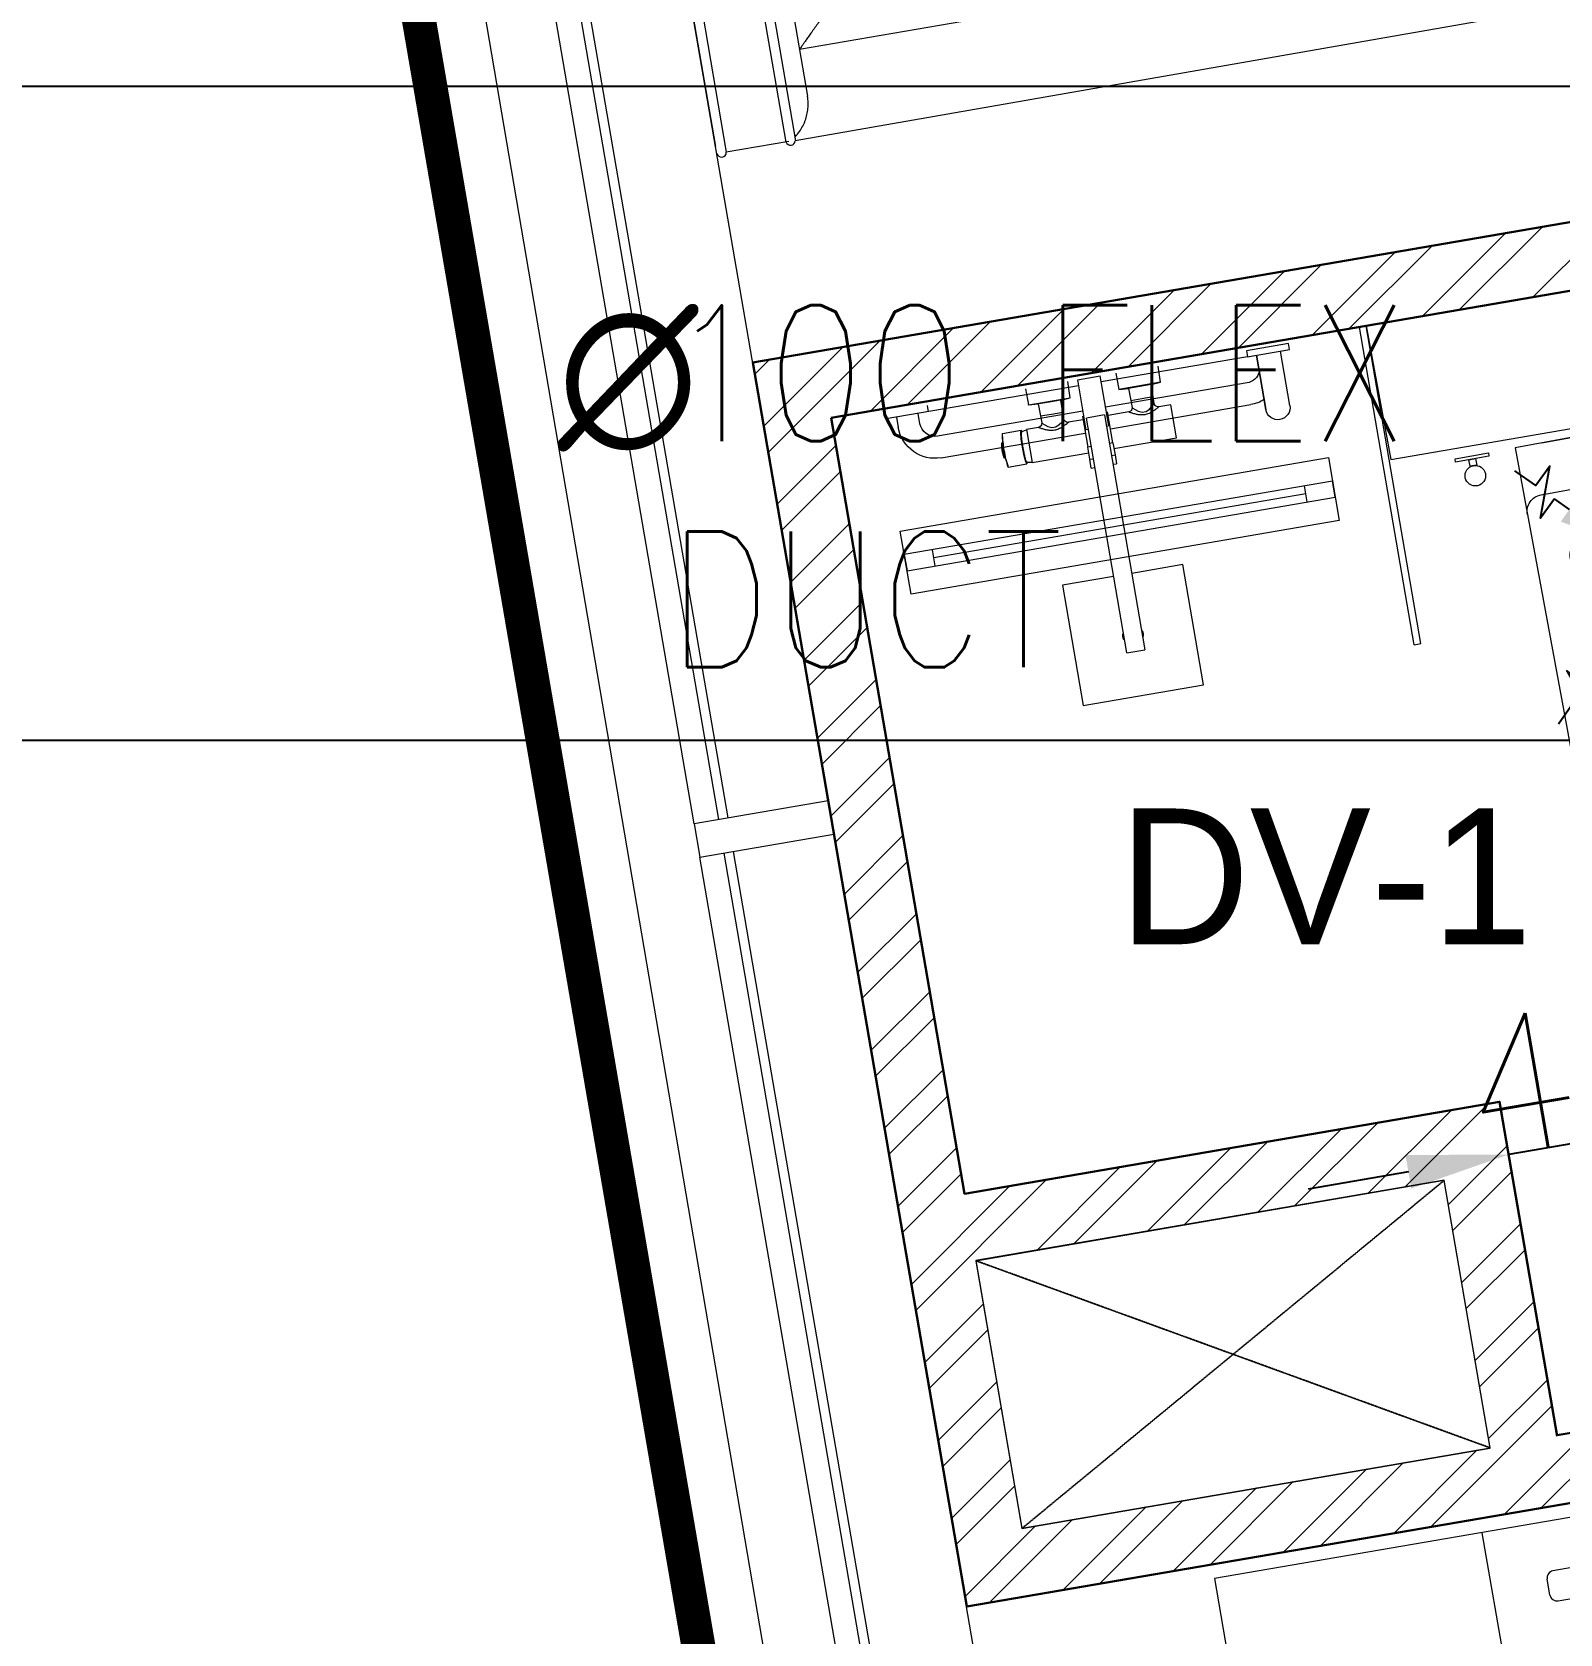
# Model space of a CAD drawing. Header units: millimetres. Extents: x -9226 to 166212, y -13 to 97274.
# Drawn here: x 10797 to 13048, y 23525 to 25885 of the extents above; entities that cross this region are included whole.
import ezdxf

# ---------------------------------------------------------------- set-up
doc = ezdxf.new("R2010")
doc.units = ezdxf.units.MM
for name, pattern in [('23491-GN-XR-PLOT LIMIT$0$DASHED', [0.75, 0.5, -0.25]), ('23491-XR-AR-2ND FLOOR PLAN$0$23491-XR-AR-2ND FLOOR PLAN$0$HIDDEN', [9.525, 6.35, -3.175]), ('23491-XR-AR-2ND FLOOR PLAN$0$HIDDEN', [9.525, 6.35, -3.175])]:
    doc.linetypes.add(name, pattern=pattern)
doc.layers.get('0').update_dxf_attribs({"color": 8})
doc.layers.get('Defpoints').update_dxf_attribs({"color": 8})
for name, color, linetype in [('-TEXT', 7, 'Continuous'), ('1.INS', 8, 'Continuous'), ('1.STR', 8, 'Continuous'), ('23491-GN-XR-PLOT LIMIT$0$ARCADE', 8, 'Continuous'), ('23491-GN-XR-PLOT LIMIT$0$PODIUM', 8, 'Continuous'), ('23491-GN-XR-PLOT LIMIT$0$RETAIL', 8, 'Continuous'), ('cloud', 15, 'Continuous'), ('IZ-EAD', 200, 'Continuous'), ('VCD SHE', 7, 'Continuous')]:
    doc.layers.add(name, color=color, linetype=linetype)
for name, color, linetype, lineweight in [('1.TAGGING', 7, 'Continuous', 5), ('1.XREF', 8, 'Continuous', 9), ('23491-XR-AR-2ND FLOOR PLAN$0$23491-XR-AR-2ND FLOOR PLAN$0$23491-XR-AR-TYP-FLOOR$0$A-FIXT-TOIT-PLAN', 8, 'Continuous', 5), ('23491-XR-AR-2ND FLOOR PLAN$0$23491-XR-AR-2ND FLOOR PLAN$0$23491-XR-AR-TYP-FLOOR$0$A-FURN-FREE-PLAN', 8, 'Continuous', 5), ('23491-XR-AR-2ND FLOOR PLAN$0$23491-XR-AR-2ND FLOOR PLAN$0$23491-XR-AR-TYP-FLOOR$0$A-WALL-PATT', 8, 'Continuous', 5), ('23491-XR-AR-2ND FLOOR PLAN$0$23491-XR-AR-2ND FLOOR PLAN$0$A-FIXT-TOIT-PLAN', 8, 'Continuous', 20), ('23491-XR-AR-2ND FLOOR PLAN$0$23491-XR-AR-2ND FLOOR PLAN$0$A-FLOR-OVHD', 8, '23491-XR-AR-2ND FLOOR PLAN$0$23491-XR-AR-2ND FLOOR PLAN$0$HIDDEN', 15), ('23491-XR-AR-2ND FLOOR PLAN$0$23491-XR-AR-2ND FLOOR PLAN$0$A-WALL', 8, 'Continuous', 30), ('23491-XR-AR-2ND FLOOR PLAN$0$23491-XR-AR-2ND FLOOR PLAN$0$A-WALL-CAVI', 8, 'Continuous', 15), ('23491-XR-AR-2ND FLOOR PLAN$0$23491-XR-AR-TYP FLOOR 2ND TO 18TH$0$23491-XR-AR-TYP-FLOOR$0$A-FLOR-PN00', 8, 'Continuous', 5), ('23491-XR-AR-2ND FLOOR PLAN$0$23491-XR-AR-TYP-FLOOR$0$A-FURN-FREE-PLAN', 8, 'Continuous', 5), ('23491-XR-AR-2ND FLOOR PLAN$0$23491-XR-AR-TYP-FLOOR$0$A-Glaz-Sill', 8, 'Continuous', 5), ('23491-XR-AR-2ND FLOOR PLAN$0$23491-XR-AR-TYP-FLOOR$0$A-GLAZ-WNDO', 8, 'Continuous', 13), ('23491-XR-AR-2ND FLOOR PLAN$0$A-FLOR-OVHD', 8, '23491-XR-AR-2ND FLOOR PLAN$0$HIDDEN', 15), ('23491-XR-AR-2ND FLOOR PLAN$0$A-WALL-CAVI', 8, 'Continuous', 15), ('23491-XR-AR-2ND FLOOR PLAN$0$NEC- Glass', 8, 'Continuous', 5), ('A-ANNO-DIMS', 8, 'Continuous', 9), ('MH DIM', 15, 'Continuous', 0), ('MH SLAB', 15, 'Continuous', 0)]:
    doc.layers.add(name, color=color, linetype=linetype, lineweight=lineweight)
doc.styles.add('JSE', font='romans.shx', dxfattribs={"width": 0.85})
doc.styles.add('ROMANS', font='isocp.shx', dxfattribs={"width": 0.8})
doc.styles.add('SDC-TEXT-ARB', font='sdc-arb.shx', dxfattribs={"height": 0.5})
doc.styles.get("Standard").update_dxf_attribs({"font": 'romans.shx', "height": 200})
doc.dimstyles.new('ISO-25', dxfattribs={"dimtxt": 200, "dimasz": 150, "dimexe": 1.25, "dimexo": 0.625, "dimgap": 1, "dimtad": 1, "dimtoh": 1, "dimdec": 0, "dimrnd": 5, "dimtxsty": 'Standard', "dimcen": 2.5, "dimclrd": 256, "dimclre": 256, "dimclrt": 7, "dimadec": 0, "dimazin": 0, "dimtfac": 1, "dimtdec": 0, "dimtix": 1, "dimtmove": 2, "dimatfit": 3, "dimfxl": 1, "dimarcsym": 1})
doc.dimstyles.new('JSE-1.25', dxfattribs={"dimtxt": 200, "dimasz": 150, "dimexe": 0.18, "dimexo": 0.0625, "dimgap": 20, "dimtad": 1, "dimdec": 0, "dimrnd": 5, "dimzin": 0, "dimdsep": 46, "dimtxsty": 'ROMANS', "dimcen": 0.09, "dimclrd": 256, "dimclre": 256, "dimclrt": 7, "dimadec": 0, "dimazin": 0, "dimtfac": 1, "dimtdec": 0, "dimtofl": 0, "dimtmove": 0, "dimatfit": 3, "dimfxl": 1, "dimtolj": 1, "dimtzin": 0, "dimarcsym": 0})

# ---------------------------------------------------------------- blocks, each defined once
blk = doc.blocks.new('23491-XR-AR-2ND FLOOR PLAN$0$A$C98741eb2')
at = {"layer": '23491-XR-AR-2ND FLOOR PLAN$0$23491-XR-AR-TYP-FLOOR$0$A-Glaz-Sill', "color": 8}
for p, q in [((-19667.8, 11713.4, 0), (-19930.3, 13241, 0)), ((-19864.9, 11679.5, 0), (-20127.4, 13207.1, 0)), ((-19396.8, 10136.5, 0), (-19659.3, 11664.1, 0)), ((-19594, 10102.6, 0), (-19856.5, 11630.2, 0))]:
    blk.add_line(p, q, dxfattribs=at)
at = {"layer": '23491-XR-AR-2ND FLOOR PLAN$0$23491-XR-AR-TYP-FLOOR$0$A-GLAZ-WNDO', "color": 8, "elevation": 0}
blk.add_lwpolyline([(-19659.3, 11664.1), (-19667.8, 11713.4), (-19864.9, 11679.5), (-19856.5, 11630.2)], close=True, dxfattribs=at)
at = {"layer": '23491-XR-AR-2ND FLOOR PLAN$0$NEC- Glass', "color": 8}
for p, q in [((-20091.9, 13213.2, 0), (-19829.4, 11685.6, 0)), ((-20078.1, 13215.6, 0), (-19815.6, 11688, 0)), ((-19558.5, 10108.7, 0), (-19821, 11636.3, 0)), ((-19544.7, 10111.1, 0), (-19807.2, 11638.7, 0))]:
    blk.add_line(p, q, dxfattribs=at)
blk = doc.blocks.new('23491-GN-XR-PLOT LIMIT')
at = {"layer": '23491-GN-XR-PLOT LIMIT$0$ARCADE', "color": 8}
blk.add_lwpolyline([(48271.7, 23525.6, 0.000496), (5000, 16088.4), (5000, 11014.2, -0.000526), (50902.2, 18902.5), (55000, 23715.1), (55000, 82243.6), (50763.6, 86480), (9264.6, 86480), (5000, 82215.4), (5000, 81480), (48692.6, 81480), (50500, 80172.6), (50500, 25555.4)], format="xyb", close=True, dxfattribs=at)
at = {"layer": '23491-GN-XR-PLOT LIMIT$0$PODIUM', "color": 8, "linetype": '23491-GN-XR-PLOT LIMIT$0$DASHED', "ltscale": 15, "flags": 128}
blk.add_lwpolyline([(5000, 82215.4), (5000, 11014.2, -0.000526), (50902.2, 18902.5), (55000, 23715.1), (55000, 82243.6), (50763.6, 86480), (9264.6, 86480)], format="xyb", close=True, dxfattribs=at)
blk.add_lwpolyline([(5000, 82215.4), (5000, 11014.2, -0.000526), (50902.2, 18902.5), (55000, 23715.1), (55000, 82243.6), (50763.6, 86480), (9264.6, 86480)], format="xyb", close=True, dxfattribs=at)
at = {"layer": '23491-GN-XR-PLOT LIMIT$0$RETAIL', "color": 8}
blk.add_lwpolyline([(48271.7, 23525.6), (50500, 25555.4), (50500, 80172.6), (48692.6, 81480), (5000, 81480), (5000, 71480), (40000, 71480), (40000, 32256.2, 0.000401), (5000, 26236.7), (5000, 16088.4, -0.000496)], format="xyb", close=True, dxfattribs=at)
blk = doc.blocks.new('23491-XR-AR-2ND FLOOR PLAN$0$23491-XR-AR-2ND FLOOR PLAN$0$23491-XR-AR-TYP-FLOOR$0$TV')
at = {"color": 8}
for p, q in [((0.0731, 0.5064), (0.0731, -0.5064)), ((0.1075, 0.5168), (0.0835, 0.5168)), ((0.1179, -0.5064), (0.1179, 0.5064)), ((0.1075, -0.5168), (0.0835, -0.5168))]:
    blk.add_line(p, q, dxfattribs=at)
for points in [[(0.0731, 0.125), (0.049, 0.125, 0.414214), (0.019, 0.095), (0.019, -0.095, 0.414214), (0.049, -0.125), (0.0731, -0.125)], [(0.1142, -0.125, 0.414214), (0.1442, -0.095), (0.1442, 0.095, 0.414214), (0.1142, 0.125)]]:
    blk.add_lwpolyline(points, format="xyb", dxfattribs=at)
for centre, start, end in [((0.0835, 0.5064), 89.9999, 179.9999), ((0.1075, 0.5064), 0.0001, 90.0001), ((0.0835, -0.5064), 180.0001, 270.0001), ((0.1075, -0.5064), 269.9999, 359.9999)]:
    blk.add_arc(centre, 0.0104, start, end, dxfattribs=at)
blk = doc.blocks.new('23491-XR-AR-2ND FLOOR PLAN$0$23491-XR-AR-2ND FLOOR PLAN$0$23491-XR-AR-TYP-FLOOR$0$TV&stand')
at = {"color": 8}
for p, q in [((0, 0.6), (-0.3, 0.6)), ((0, 0.6), (-0.3, 0.6)), ((0, -0.6), (-0.3, -0.6))]:
    blk.add_line(p, q, dxfattribs=at)
blk.add_lwpolyline([(-0.3, -1), (0, -1), (0, 1), (-0.3, 1)], close=True, dxfattribs=at)
at = {"color": 8, "rotation": 180}
blk.add_blockref('23491-XR-AR-2ND FLOOR PLAN$0$23491-XR-AR-2ND FLOOR PLAN$0$23491-XR-AR-TYP-FLOOR$0$TV', (0, 0), dxfattribs=at)
blk = doc.blocks.new('*U173')
at = {"color": 8, "ltscale": 0.05}
blk.add_line((200, -145), (200, 145), dxfattribs=at)
at = {"color": 8}
for points in [[(-16.6, -367.9), (183.4, -367.9), (194.4, 510.6), (-5.6, 510.6)], [(271, 284), (262, 284), (262, 316), (271, 316), (271, 284)], [(200, -225), (205, -225), (205, -275), (200, -275)], [(205, -245), (214.6, -245), (214.6, -255), (205, -255)]]:
    blk.add_lwpolyline(points, close=True, dxfattribs=at)
for points in [[(263, 316), (263, 374.5)], [(270, 316), (270, 374.5)], [(210, 324.9), (200, 324.9)], [(200, 324.9), (200, 275.1)], [(210, 324.9), (210, 275.1)], [(210, 303.5), (262, 303.5)], [(210, 296.5), (262, 296.5)], [(263, 225.5), (263, 284)], [(270, 225.5), (270, 284)], [(210, 275.1), (200, 275.1)]]:
    blk.add_lwpolyline(points, dxfattribs=at)
blk.add_lwpolyline([(800, -85), (800, 85, 0.414214), (700, 185), (200, 185), (200, -185), (700, -185, 0.414214)], format="xyb", close=True, dxfattribs=at)
blk.add_lwpolyline([(300, -185, -0.414214), (275, -160), (275, 160, -0.414214), (300, 185)], format="xyb", dxfattribs=at)
at = {"color": 8, "ltscale": 0.2}
blk.add_lwpolyline([(750, -85), (750, 85, 0.414214), (700, 135), (375, 135, 0.414214), (350, 110), (350, -110, 0.414214), (375, -135), (700, -135, 0.414214)], format="xyb", close=True, dxfattribs=at)
blk.add_circle((425, 0), 50, dxfattribs=at)
at = {"color": 8}
blk.add_circle((229.7, -250), 15.1, dxfattribs=at)
for centre, start, end in [((266.5, 374.5), 0, 180), ((266.5, 225.5), 180, 0)]:
    blk.add_arc(centre, 3.5, start, end, dxfattribs=at)
blk = doc.blocks.new('23491-XR-AR-2ND FLOOR PLAN$0$23491-XR-AR-2ND FLOOR PLAN$0$23261-XR-AR-TO-A-FF$0$AAA')
at = {"color": 8, "linetype": 'ByBlock'}
for p, q in [((19517.5, 6924.5), (19697.5, 6924.5)), ((19517.5, 6744.5), (19517.5, 6924.5)), ((19697.5, 6924.5), (19697.5, 6744.5)), ((19594, 6858.6), (19594, 6777.6)), ((19594, 6858.6), (19621, 6858.6)), ((19621, 6777.6), (19621, 6858.6)), ((19594, 6777.6), (19594, 6507.6)), ((19621, 6507.6), (19621, 6777.6)), ((19594, 6744.5), (19517.5, 6744.5)), ((19697.5, 6744.5), (19621, 6744.5)), ((19588.6, 6581.5), (19588.6, 6568.4)), ((19588.6, 6581.5), (19594, 6581.5)), ((19588.6, 6568.4), (19588.6, 6550.4)), ((19588.6, 6568.4), (19594, 6568.4)), ((19621, 6581.5), (19626.4, 6581.5)), ((19621, 6568.4), (19626.4, 6568.4)), ((19626.4, 6568.4), (19626.4, 6581.5)), ((19626.4, 6550.4), (19626.4, 6568.4)), ((19594, 6550.4), (19588.6, 6550.4)), ((19588.6, 6504), (19588.6, 6550.4)), ((19626.4, 6550.4), (19621, 6550.4)), ((19626.4, 6550.4), (19626.4, 6504)), ((19856.5, 6459), (19856.5, 6540)), ((19856.5, 6540), (19856.5, 6459)), ((19892.7, 6540), (19892.7, 6459)), ((19892.7, 6540), (19892.7, 6459)), ((19373.4, 6529.2), (19588.6, 6529.2)), ((19594, 6524.8), (19590.4, 6524.8)), ((19590.4, 6450), (19590.4, 6524.8)), ((19624.6, 6524.8), (19621, 6524.8)), ((19624.6, 6524.8), (19624.6, 6450)), ((19626.4, 6529.2), (19836, 6529.2)), ((19590.4, 6496.8), (19373.4, 6496.8)), ((19588.6, 6509.4), (19564.1, 6509.4)), ((19567, 6509.4), (19566.4, 6509.4)), ((19621, 6507.6), (19594, 6507.6)), ((19836, 6496.8), (19624.6, 6496.8)), ((19318.5, 6459), (19318.5, 6474.3)), ((19350.9, 6474.3), (19350.9, 6459)), ((19648, 6450), (19648.2, 6474.2)), ((19303.2, 6450), (19303.2, 6459)), ((19590.4, 6459), (19303.2, 6459)), ((19366.2, 6459), (19366.2, 6450)), ((19590.4, 6450), (19624.6, 6450)), ((19843.2, 6459), (19624.6, 6459)), ((19843.2, 6450), (19843.2, 6459)), ((19843.2, 6459), (19856.5, 6459)), ((19843.2, 6450), (19843.2, 6459)), ((19843.2, 6459), (19906.2, 6459)), ((19906.2, 6450), (19843.2, 6450)), ((19906.2, 6450), (19843.2, 6450)), ((19892.7, 6459), (19906.2, 6459)), ((19906.2, 6459), (19906.2, 6450)), ((19906.2, 6459), (19906.2, 6450))]:
    blk.add_line(p, q, dxfattribs=at)
at = {"color": 8, "linetype": 'ByBlock', "flags": 128}
for points in [[(19466.5, 6545.7), (19465.5, 6545.6), (19464.5, 6545.5)], [(19466.3, 6544.5), (19466.3, 6544.5), (19466.3, 6545), (19467.9, 6557.1), (19468, 6558.5), (19468.1, 6559.4), (19496, 6559.4)], [(19504, 6558.7), (19502.6, 6558.5), (19501.3, 6558.2), (19499.9, 6557.9), (19498.6, 6557.5), (19497.3, 6557), (19496.1, 6556.6), (19496, 6556.5), (19496, 6559.4), (19495, 6556), (19494.3, 6546.8), (19494, 6534.2), (19494.3, 6521.6), (19495, 6512.3), (19496, 6509)], [(19527.8, 6503.6), (19527.6, 6505.1), (19527, 6506.5), (19526.1, 6507.7), (19524.9, 6508.6), (19522.6, 6509.4), (19522, 6509.4), (19504, 6509.4), (19504, 6558.9), (19588.6, 6558.9)], [(19626.4, 6558.9), (19720, 6558.9), (19720, 6509.4), (19702, 6509.4), (19701.3, 6509.4), (19699, 6508.6), (19697.8, 6507.7), (19696.9, 6506.5), (19696.3, 6505.1), (19696.1, 6503.6)], [(19464.5, 6522.8), (19465.5, 6522.7), (19466.5, 6522.6)], [(19466.3, 6523.8), (19466.3, 6523.7), (19466.4, 6522.8), (19466.7, 6520.3), (19467.4, 6515), (19467.8, 6511.5), (19468, 6510.1), (19468.1, 6509), (19468.1, 6509), (19496, 6509), (19496, 6511.8), (19497.2, 6511.3), (19498.5, 6510.9), (19499.8, 6510.5), (19501.2, 6510.2), (19502.5, 6509.9), (19503.9, 6509.7), (19504, 6509.6)], [(19513, 6450), (19513.2, 6474.2), (19527.7, 6475.2), (19527.9, 6503.7), (19528.9, 6504.7), (19531.9, 6507.3), (19536, 6510.5), (19541.4, 6513), (19547.5, 6513), (19552.9, 6510.5), (19557.1, 6507.3), (19560, 6504.7), (19561.1, 6503.6), (19561.3, 6475.2), (19561.4, 6475.2), (19575.7, 6474.2), (19576, 6450)], [(19527.8, 6493.2), (19544.5, 6493.2), (19561.1, 6493.2)], [(19565.4, 6509.2), (19564, 6508.6), (19562.8, 6507.7), (19561.9, 6506.5), (19561.3, 6505.1), (19561.1, 6503.6)], [(19662.8, 6503.6), (19662.6, 6505.1), (19662, 6506.5), (19661.1, 6507.7), (19659.9, 6508.6), (19657.6, 6509.4), (19657, 6509.4), (19626.4, 6509.4)], [(19710.7, 6474.2), (19648.2, 6474.2), (19648.3, 6474.3), (19662.7, 6475.2), (19662.9, 6503.7), (19663.9, 6504.7), (19666.9, 6507.3), (19671, 6510.5), (19676.4, 6513), (19682.5, 6513), (19687.9, 6510.5), (19692.1, 6507.3), (19695, 6504.7), (19696.1, 6503.6), (19696.1, 6493.2), (19696.3, 6475.2), (19696.4, 6475.2), (19710.7, 6474.2), (19711, 6450)], [(19662.8, 6493.2), (19679.5, 6493.2), (19696.1, 6493.2)], [(19513.3, 6474.3), (19513.2, 6474.2), (19575.7, 6474.2)], [(19561, 6475.2), (19544.5, 6475.2), (19527.9, 6475.2)], [(19696.3, 6475.2), (19679.5, 6475.2), (19662.7, 6475.2)]]:
    blk.add_lwpolyline(points, dxfattribs=at)
at = {"color": 8, "linetype": 'ByBlock'}
for centre, radius, start, end in [((19607.5, 6834.5), 15.1, 163.2751, 180), ((19607.5, 6834.5), 15.1, 180, 196.7249), ((19607.5, 6834.5), 15.1, 0, 16.7249), ((19607.5, 6834.5), 15.1, 343.2751, 0), ((19874.6, 6540), 18.1, 360, 180), ((19874.6, 6540), 18.1, 360, 180), ((19373.4, 6474.3), 54.9, 90, 180), ((19836, 6474.3), 54.9, 67.793, 90), ((19373.4, 6474.3), 22.5, 90, 180), ((19836, 6474.3), 22.5, 22.7572, 90)]:
    blk.add_arc(centre, radius, start, end, dxfattribs=at)
at = {"color": 8, "linetype": 'ByBlock', "extrusion": (0, 0, -1)}
for start_param, end_param in [(4.712389, 4.717081), (4.707697, 4.712389)]:
    blk.add_ellipse((19515.6, 6534.2), major_axis=(0, 52.4), ratio=0.998719, start_param=start_param, end_param=end_param, dxfattribs=at)
at = {"color": 8, "linetype": 'ByBlock'}
for points in [[(19463.3, 6534.4), (19463.3, 6535.3), (19463.4, 6537.2), (19463.6, 6540), (19464, 6542.8), (19464.3, 6544.6), (19464.5, 6545.5)], [(19464.5, 6522.8), (19464.3, 6523.7), (19464, 6525.6), (19463.6, 6528.3), (19463.4, 6531.1), (19463.3, 6533), (19463.3, 6533.9)], [(19465.7, 6527.2), (19465.7, 6527.4), (19465.7, 6527.6), (19465.7, 6527.8)], [(19466.7, 6534.2), (19466.7, 6530), (19466.9, 6521.5), (19467.7, 6513.2), (19468.1, 6509)]]:
    blk.add_open_spline(points, degree=3, dxfattribs=at)
for points, knots in [([(19466.4, 6545.2), (19466.2, 6544.4), (19465.9, 6542.7), (19465.5, 6540), (19465.3, 6537.1), (19465.2, 6535.1), (19465.2, 6534.2)], [0.0424045, 0.0424045, 0.0424045, 0.0424045, 0.25, 0.5, 0.75, 1, 1, 1, 1]), ([(19468.1, 6559.4), (19468, 6558.3), (19467.8, 6556.2), (19467.4, 6552), (19466.9, 6544.7), (19466.7, 6538.4), (19466.7, 6534.2)], [0, 0, 0, 0, 0.125, 0.25, 0.5, 1, 1, 1, 1]), ([(19496, 6511.8), (19495.7, 6512), (19495.4, 6513.2), (19495, 6516.2), (19494.8, 6518.3), (19494.7, 6520.1), (19494.6, 6522), (19494.5, 6524.7), (19494.4, 6528.5), (19494.3, 6532.4), (19494.3, 6535.6), (19494.3, 6538.4), (19494.4, 6541.6), (19494.5, 6545.1), (19494.7, 6548.3), (19494.9, 6551), (19495.1, 6553.3), (19495.5, 6555.6), (19495.8, 6556.4), (19496, 6556.5)], [-1, -1, -1, -1, -0.861111, -0.791667, -0.756944, -0.722222, -0.6875, -0.652778, -0.583333, -0.513889, -0.479167, -0.444444, -0.388889, -0.333333, -0.277778, -0.222222, -0.166667, -0.111111, 0, 0, 0, 0]), ([(19465.2, 6534.2), (19465.2, 6533.2), (19465.3, 6531.3), (19465.5, 6528.4), (19465.9, 6525.6), (19466.2, 6523.9), (19466.4, 6523.1)], [0, 0, 0, 0, 0.25, 0.5, 0.75, 0.9575954, 0.9575954, 0.9575954, 0.9575954]), ([(19534.1, 6515.4), (19533.3, 6515.1), (19531.5, 6514.3), (19528.8, 6513.1), (19526.7, 6512.1), (19524.8, 6511), (19523.4, 6510.3), (19522.5, 6509.8), (19521.9, 6509.5), (19521.9, 6509.4), (19522, 6509.4)], [0.6680269, 0.6680269, 0.6680269, 0.6680269, 0.7083333, 0.75, 0.7916667, 0.8333333, 0.875, 0.9166667, 0.9583333, 0.9999877, 0.9999877, 0.9999877, 0.9999877]), ([(19554.7, 6515.4), (19554.1, 6515.6), (19553, 6516), (19550.6, 6516.7), (19547.7, 6517.3), (19544.5, 6517.5), (19541.2, 6517.3), (19538.3, 6516.7), (19536, 6516), (19534.8, 6515.6), (19534.2, 6515.4)], [0.3333333, 0.3333333, 0.3333333, 0.3333333, 0.3611111, 0.3888889, 0.4444444, 0.5, 0.5555556, 0.6111111, 0.6388889, 0.6666667, 0.6666667, 0.6666667, 0.6666667]), ([(19567, 6509.4), (19567, 6509.4), (19566.9, 6509.5), (19566.4, 6509.8), (19565.8, 6510.1), (19565, 6510.5), (19564, 6511.1), (19562.9, 6511.7), (19561.5, 6512.4), (19560, 6513.2), (19558.3, 6513.9), (19556.5, 6514.7), (19555.4, 6515.2), (19554.8, 6515.4)], [0.0000145, 0.0000145, 0.0000145, 0.0000145, 0.0555556, 0.0833333, 0.1111111, 0.1388889, 0.1666667, 0.1944444, 0.2222222, 0.25, 0.2777778, 0.3055556, 0.3311596, 0.3311596, 0.3311596, 0.3311596]), ([(19669.1, 6515.4), (19668.3, 6515.1), (19666.5, 6514.3), (19663.8, 6513.1), (19661.7, 6512.1), (19659.8, 6511), (19658.4, 6510.3), (19657.5, 6509.8), (19656.9, 6509.5), (19656.9, 6509.4), (19657, 6509.4)], [0.6680252, 0.6680252, 0.6680252, 0.6680252, 0.7083333, 0.75, 0.7916667, 0.8333333, 0.875, 0.9166667, 0.9583333, 0.9999855, 0.9999855, 0.9999855, 0.9999855]), ([(19689.7, 6515.4), (19689.1, 6515.6), (19688, 6516), (19685.6, 6516.7), (19682.7, 6517.3), (19679.5, 6517.5), (19676.2, 6517.3), (19673.3, 6516.7), (19671, 6516), (19669.8, 6515.6), (19669.2, 6515.4)], [0.3333333, 0.3333333, 0.3333333, 0.3333333, 0.3611111, 0.3888889, 0.4444444, 0.5, 0.5555556, 0.6111111, 0.6388889, 0.6666667, 0.6666667, 0.6666667, 0.6666667]), ([(19702, 6509.4), (19702, 6509.4), (19701.9, 6509.5), (19701.4, 6509.8), (19700.8, 6510.1), (19700, 6510.5), (19699, 6511.1), (19697.9, 6511.7), (19696.5, 6512.4), (19695, 6513.2), (19693.3, 6513.9), (19691.5, 6514.7), (19690.4, 6515.2), (19689.8, 6515.4)], [0.0000123, 0.0000123, 0.0000123, 0.0000123, 0.0555556, 0.0833333, 0.1111111, 0.1388889, 0.1666667, 0.1944444, 0.2222222, 0.25, 0.2777778, 0.3055556, 0.3311561, 0.3311561, 0.3311561, 0.3311561])]:
    blk.add_open_spline(points, degree=3, knots=knots, dxfattribs=at)
blk = doc.blocks.new('23491-XR-AR-2ND FLOOR PLAN$0$23491-XR-AR-2ND FLOOR PLAN$0$23261-XR-AR-TO-A-FF$0$Slim Fr Drain Vitra')
at = {"color": 8}
for p, q in [((42, -12), (42, 12)), ((42, 0), (598, 0)), ((598, -12), (598, 12))]:
    blk.add_line(p, q, dxfattribs=at)
for points in [[(0, -47), (640, -47), (640, 47), (0, 47)], [(0, 12), (640, 12), (640, -12), (0, -12)]]:
    blk.add_lwpolyline(points, close=True, dxfattribs=at)
blk = doc.blocks.new('23491-XR-AR-2ND FLOOR PLAN$0$12122')
at = {"color": 8, "linetype": 'ByBlock'}
for p, q in [((8117.8, 25430.9), (7795.5, 27201.1)), ((7809.6, 27201.8), (8131.7, 25432.7)), ((8014.3, 25423.3), (7696.1, 27171)), ((7709.9, 27173.5), (8030, 25414.9)), ((7848.5, 27147.9), (8148.7, 25498.6)), ((10042.3, 25786.6, 0), (8131.5, 25432.6)), ((8647.8, 25660.6), (8136.2, 25567.5)), ((8122.1, 25431.7), (8030, 25414.9))]:
    blk.add_line(p, q, dxfattribs=at)
for centre, start, end in [((8124.5, 25433.2), 199.1083, 355.5089), ((8023, 25414.7), 190.3331, 1.5273)]:
    blk.add_arc(centre, 7, start, end, dxfattribs=at)
for points, knots in [([(8176.4, 25625.6), (8172.9, 25620.4), (8167.6, 25612.9), (8161, 25603.3), (8157, 25597.6), (8154, 25593.3), (8151.2, 25589.1), (8148.5, 25585.3), (8146.1, 25581.9), (8143.9, 25578.6), (8141.5, 25575.1), (8139.1, 25571.7), (8136.9, 25568.5), (8136.2, 25567.5), (8136.2, 25567.5)], [0, 0, 0, 0, 0.166667, 0.25, 0.333333, 0.375, 0.416667, 0.5, 0.541667, 0.583333, 0.666667, 0.75, 0.833333, 1, 1, 1, 1]), ([(8130.7, 25438.3), (8130.9, 25438.6), (8131.2, 25438.9), (8131.5, 25439.1), (8133.7, 25441.5), (8137.6, 25446.5), (8141.6, 25453.2), (8144.2, 25458.6), (8146.4, 25464.3), (8148.5, 25471.5), (8149.8, 25480.5), (8149.9, 25489.6), (8149.3, 25495.6), (8148.7, 25498.6)], [0.0990659, 0.0990659, 0.0990659, 0.0990659, 0.1145991, 0.1145991, 0.1145991, 0.25, 0.375, 0.4375, 0.5, 0.625, 0.75, 0.875, 1, 1, 1, 1])]:
    blk.add_open_spline(points, degree=3, knots=knots, dxfattribs=at)
blk = doc.blocks.new('23491-XR-AR-2ND FLOOR PLAN')
at = {"layer": '23491-XR-AR-2ND FLOOR PLAN$0$23491-XR-AR-2ND FLOOR PLAN$0$23491-XR-AR-TYP-FLOOR$0$A-WALL-PATT'}
h = blk.add_hatch(dxfattribs=at)
h.set_pattern_fill('ANSI32', color=8, scale=10)
h.set_pattern_definition([(45, (49.28, 8.47), (-67.35192, 67.35192), []), (45, (94.18, 8.47), (-67.35192, 67.35192), [])])
h.paths.add_polyline_path([(12255.2, 23680.9), (12187.5, 24075.1), (12877.4, 24193.7), (12945.1, 23799.4)])
h.paths.add_polyline_path([(14606.4, 24998.1), (14477.7, 25747.1), (14576.2, 25764), (14559.3, 25862.6), (11858.9, 25398.6), (12173.9, 23565.4), (14775.7, 24012.5), (14741.9, 24209.6), (14643.3, 24192.7), (14660.2, 24094.1), (13043.5, 23817.8), (12958.1, 24309), (12170.6, 24173.7), (11974.1, 25316.9), (14379, 25730.2), (14507.8, 24981.2)])
at = {"layer": '23491-XR-AR-2ND FLOOR PLAN$0$23491-XR-AR-2ND FLOOR PLAN$0$23491-XR-AR-TYP-FLOOR$0$A-FIXT-TOIT-PLAN', "color": 8}
for p, q in [((12833.1, 24982.6), (12752.7, 25450.7)), ((12843, 24984.2), (12762.5, 25452.4)), ((12833.1, 24982.6), (12843, 24984.2))]:
    blk.add_line(p, q, dxfattribs=at)
at = {"layer": '23491-XR-AR-2ND FLOOR PLAN$0$23491-XR-AR-2ND FLOOR PLAN$0$A-FLOR-OVHD', "color": 8, "ltscale": 0.1}
for p, q in [((12877.4, 24193.7), (12255.3, 23680.9, 0)), ((12945.1, 23799.4), (12187.5, 24075.1, 0))]:
    blk.add_line(p, q, dxfattribs=at)
at = {"layer": '23491-XR-AR-2ND FLOOR PLAN$0$23491-XR-AR-2ND FLOOR PLAN$0$A-WALL', "color": 8}
for p, q in [((11858.9, 25398.6), (14559.3, 25862.6)), ((11974.1, 25316.9), (14379.1, 25730.2)), ((11858.9, 25398.6), (12173.9, 23565.4)), ((14660.2, 24094.2), (13043.5, 23817.8)), ((14775.7, 24012.5), (12173.9, 23565.4))]:
    blk.add_line(p, q, dxfattribs=at)
blk.add_lwpolyline([(13043.7, 23816.4), (12959, 24309.2), (12170.6, 24173.7), (11974.1, 25316.9)], dxfattribs=at)
at = {"layer": '23491-XR-AR-2ND FLOOR PLAN$0$23491-XR-AR-2ND FLOOR PLAN$0$A-WALL-CAVI', "color": 8}
blk.add_lwpolyline([(12877.4, 24193.7), (12187.5, 24075.1), (12255.2, 23680.9), (12945.1, 23799.4), (12877.4, 24193.7)], dxfattribs=at)
at = {"layer": '23491-XR-AR-2ND FLOOR PLAN$0$23491-XR-AR-TYP FLOOR 2ND TO 18TH$0$23491-XR-AR-TYP-FLOOR$0$A-FLOR-PN00', "color": 8}
blk.add_line((10831.3, 29619), (12380.5, 20536.7), dxfattribs=at)
at = {"layer": '23491-XR-AR-2ND FLOOR PLAN$0$23491-XR-AR-2ND FLOOR PLAN$0$23491-XR-AR-TYP-FLOOR$0$A-FIXT-TOIT-PLAN', "color": 8, "extrusion": (-4.01535e-05, 0.000217302, 1), "rotation": 280.4699970144624}
blk.add_blockref('*U173', (13127.3, 25502.9, 4.8), dxfattribs=at)
at = {"layer": '23491-XR-AR-2ND FLOOR PLAN$0$23491-XR-AR-2ND FLOOR PLAN$0$23491-XR-AR-TYP-FLOOR$0$A-FURN-FREE-PLAN', "color": 8, "extrusion": (9.64947e-16, -5.85162e-15, -1), "xscale": -999.9999999999992, "yscale": 999.9999999999992, "zscale": -999.9999999999992, "rotation": 260.2497261161502}
blk.add_blockref('23491-XR-AR-2ND FLOOR PLAN$0$23491-XR-AR-2ND FLOOR PLAN$0$23491-XR-AR-TYP-FLOOR$0$TV&stand', (-13524.3, 23775.9, 1.5), dxfattribs=at)
at = {"layer": '23491-XR-AR-2ND FLOOR PLAN$0$23491-XR-AR-2ND FLOOR PLAN$0$A-FIXT-TOIT-PLAN', "color": 8}
for name, p, xscale, rotation in [('23491-XR-AR-2ND FLOOR PLAN$0$23491-XR-AR-2ND FLOOR PLAN$0$23261-XR-AR-TO-A-FF$0$AAA', (-8062.9, 28411.9, 0.2), -1.000000000000001, 189.7502717201966), ('23491-XR-AR-2ND FLOOR PLAN$0$23491-XR-AR-2ND FLOOR PLAN$0$23261-XR-AR-TO-A-FF$0$Slim Fr Drain Vitra', (12714.7, 25211.9, 0.2), -1, 9.75027172019668)]:
    blk.add_blockref(name, p, dxfattribs=dict(at, xscale=xscale, rotation=rotation))
at = {"layer": '23491-XR-AR-2ND FLOOR PLAN$0$23491-XR-AR-TYP-FLOOR$0$A-FURN-FREE-PLAN', "color": 8, "rotation": 359.4324799889241}
blk.add_blockref('23491-XR-AR-2ND FLOOR PLAN$0$12122', (3538.3, 374), dxfattribs=at)
at = {"layer": '23491-XR-AR-2ND FLOOR PLAN$0$23491-XR-AR-TYP-FLOOR$0$A-GLAZ-WNDO', "color": 8}
blk.add_blockref('23491-XR-AR-2ND FLOOR PLAN$0$A$C98741eb2', (31637.3, 13039.4, 0), dxfattribs=at)
at = {"layer": '23491-XR-AR-2ND FLOOR PLAN$0$A-WALL-CAVI', "color": 8}
blk.add_blockref('23491-GN-XR-PLOT LIMIT', (0, 0), dxfattribs=at)
blk = doc.blocks.new('XREF')
at = {"layer": 'A-ANNO-DIMS', "color": 8}
blk.add_blockref('23491-XR-AR-2ND FLOOR PLAN', (0, 0), dxfattribs=at)
blk = doc.blocks.new('I LOVE UA$C815f66f9')
at = {"layer": '23491-XR-AR-2ND FLOOR PLAN$0$A-FLOR-OVHD', "ltscale": 0.1}
for p, q in [((12877.4, 24193.7), (12255.3, 23680.9, 0)), ((12945.1, 23799.4), (12187.5, 24075.1, 0))]:
    blk.add_line(p, q, dxfattribs=at)
at = {"layer": '23491-XR-AR-2ND FLOOR PLAN$0$A-WALL-CAVI'}
blk.add_lwpolyline([(12877.4, 24193.7), (12187.5, 24075.1), (12255.2, 23680.9), (12945.1, 23799.4), (12877.4, 24193.7)], dxfattribs=at)
blk = doc.blocks.new('I LOVE USTR')
at = {"layer": 'MH SLAB', "const_width": 50}
blk.add_lwpolyline([(43216.4, 17719.1), (44047.4, 12883.2, -0.093317), (43355.2, 12622.3), (12015.4, 7239.6, -0.414199), (10629.5, 8219), (9935.6, 12256.9), (11019.7, 12443.2), (9740.9, 19884.8), (10254.3, 19973), (10238.2, 20067), (12308.6, 20422.8), (10825.9, 29051.1, -0.414214), (11805.3, 30437), (26850, 33022.3), (26850, 34179.9), (27600.4, 34180), (27600.4, 79563.2, -0.414214), (29600.4, 81563.2), (37750, 81563.2), (47799.9, 81563.2, -0.414214), (49799.9, 79563.2), (49799.9, 18850.6), (43216.4, 17719.1)], format="xyb", dxfattribs=at)
at = {"layer": 'MH DIM', "color": 7}
blk.add_blockref('I LOVE UA$C815f66f9', (0, 0), dxfattribs=at)
blk = doc.blocks.new('A$C32d94600')
at = {"layer": 'cloud', "color": 15}
blk.add_blockref('I LOVE USTR', (-5100, -86375.9, 0), dxfattribs=at)
blk = doc.blocks.new('IZ-DV 150')
at = {"layer": 'IZ-EAD'}
for p, q in [((0, 75), (0, -75)), ((-75, 0), (75, 0))]:
    blk.add_line(p, q, dxfattribs=at)
for points in [[(-4.5, 299.5), (-57.4, 299.5), (48.4, 349.7), (-4.5, 349.7), (-4.5, 406.3)], [(-4.5, 258.8), (-4.5, 299.5)], [(-299.5, 4.5), (-299.5, 57.4), (-349.7, -48.4), (-349.7, 4.5), (-406.3, 4.5)], [(299.5, 4.5), (299.5, 57.4), (349.7, -48.4), (349.7, 4.5), (406.3, 4.5)], [(-258.8, 4.5), (-299.5, 4.5)], [(258.8, 4.5), (299.5, 4.5)], [(-4.5, -258.8), (-4.5, -299.5)], [(-4.5, -299.5), (-57.4, -299.5), (48.4, -349.7), (-4.5, -349.7), (-4.5, -406.3)]]:
    blk.add_lwpolyline(points, dxfattribs=at)
for radius in [100, 75]:
    blk.add_circle((0, 0), radius, dxfattribs=at)
for points in [[(28.8, 258.8), (-4.5, 141.6), (-37.9, 258.8)], [(-258.8, -28.8), (-141.6, 4.5), (-258.8, 37.9)], [(258.8, -28.8), (141.6, 4.5), (258.8, 37.9)], [(28.8, -258.8), (-4.5, -141.6), (-37.9, -258.8)]]:
    blk.add_solid(points, dxfattribs=at)
blk = doc.blocks.new('*D422')
at = {"layer": 'Defpoints', "color": 0, "transparency": 16777216}
for p in [(12972.3, 24231.4), (13407.2, 24121, -9), (13003.3, 24051.5)]:
    blk.add_point(p, dxfattribs=at)
at = {"layer": 'VCD SHE', "lineweight": -2, "transparency": 16777216}
for p, q in [((13524.1, 24326.3), (13671.9, 24351.7)), ((13376.3, 24300.9), (12972.3, 24231.4)), ((13407.1, 24121.6), (13376.1, 24302.1)), ((13003.2, 24052.2), (12972.1, 24232.7)), ((12824.5, 24206), (12676.7, 24180.6))]:
    blk.add_line(p, q, dxfattribs=at)
at = {"layer": 'VCD SHE', "transparency": 16777216}
for points in [[(13519.9, 24350.9), (13528.3, 24301.6), (13376.3, 24300.9)], [(12820.3, 24230.7), (12828.7, 24181.4), (12972.3, 24231.4)]]:
    blk.add_solid(points, dxfattribs=at)
at = {"layer": 'VCD SHE', "color": 7, "transparency": 16777216, "insert": (13157.2, 24365.7), "char_height": 200, "attachment_point": 5, "rotation": 9.7503}
blk.add_mtext('410', dxfattribs=at)

msp = doc.modelspace()

# ---------------------------------------------------------------- block references
at = {"layer": '1.STR'}
msp.add_blockref('A$C32d94600', (5100, 86375.3), dxfattribs=at)

# ---------------------------------------------------------------- next in the draw order: block references
at = {"layer": '1.XREF'}
msp.add_blockref('XREF', (0, 0), dxfattribs=at)

# ---------------------------------------------------------------- next in the draw order: linework, layer by layer
at = {"layer": '1.INS', "color": 7}
msp.add_lwpolyline([(14340.1, 24413.9), (14340.1, 24841.5), (7997.9, 24841.5)], dxfattribs=at)

# ---------------------------------------------------------------- next in the draw order: block references
at = {"color": 8, "extrusion": (-8.38789e-07, 4.88119e-06, 1), "xscale": 0.6666666666666669, "yscale": 0.6666666666666669, "zscale": 0.6666666666666669, "rotation": 54.75053498729744}
msp.add_blockref('IZ-DV 150', (13204.5, 25084.9, 0), dxfattribs=at)

# ---------------------------------------------------------------- next in the draw order: texts
at = {"layer": '-TEXT', "extrusion": (3.5195e-05, 4.02055e-07, 1), "insert": (11732.8, 25482.7, -8.7), "char_height": 200, "width": 2536.527, "attachment_point": 1, "text_direction": (1, 0, -3.5e-05), "style": 'JSE'}
msp.add_mtext('100 FLEX\\PDUCT', dxfattribs=at)
at = {"layer": 'VCD SHE', "style": 'SDC-TEXT-ARB'}
for s, p in [('∅', (11571.4, 25280.3)), ('DV-1', (12397.8, 24541.3, -0.1))]:
    msp.add_text(s, height=200, dxfattribs=at).set_placement(p)

# ---------------------------------------------------------------- next in the draw order: dimensions: what is measured, and where the dimension line sits
at = {"layer": 'VCD SHE'}
dim = msp.add_aligned_dim(p1=(13407.2, 24121, -9), p2=(13003.3, 24051.5), distance=-182.5, dimstyle='ISO-25', dxfattribs=at)
dim.commit()
dim.dimension.update_dxf_attribs({"geometry": '*D422', "text_midpoint": (13157.2, 24365.7)})

# ---------------------------------------------------------------- next in the draw order: leaders
at = {"layer": '1.TAGGING'}
msp.add_leader([(13425.5, 25173.6), (13425.5, 25805), (7997.9, 25805)], dimstyle='JSE-1.25', override={"dimtad": 0}, dxfattribs=at)

doc.saveas('drawing.dxf')
